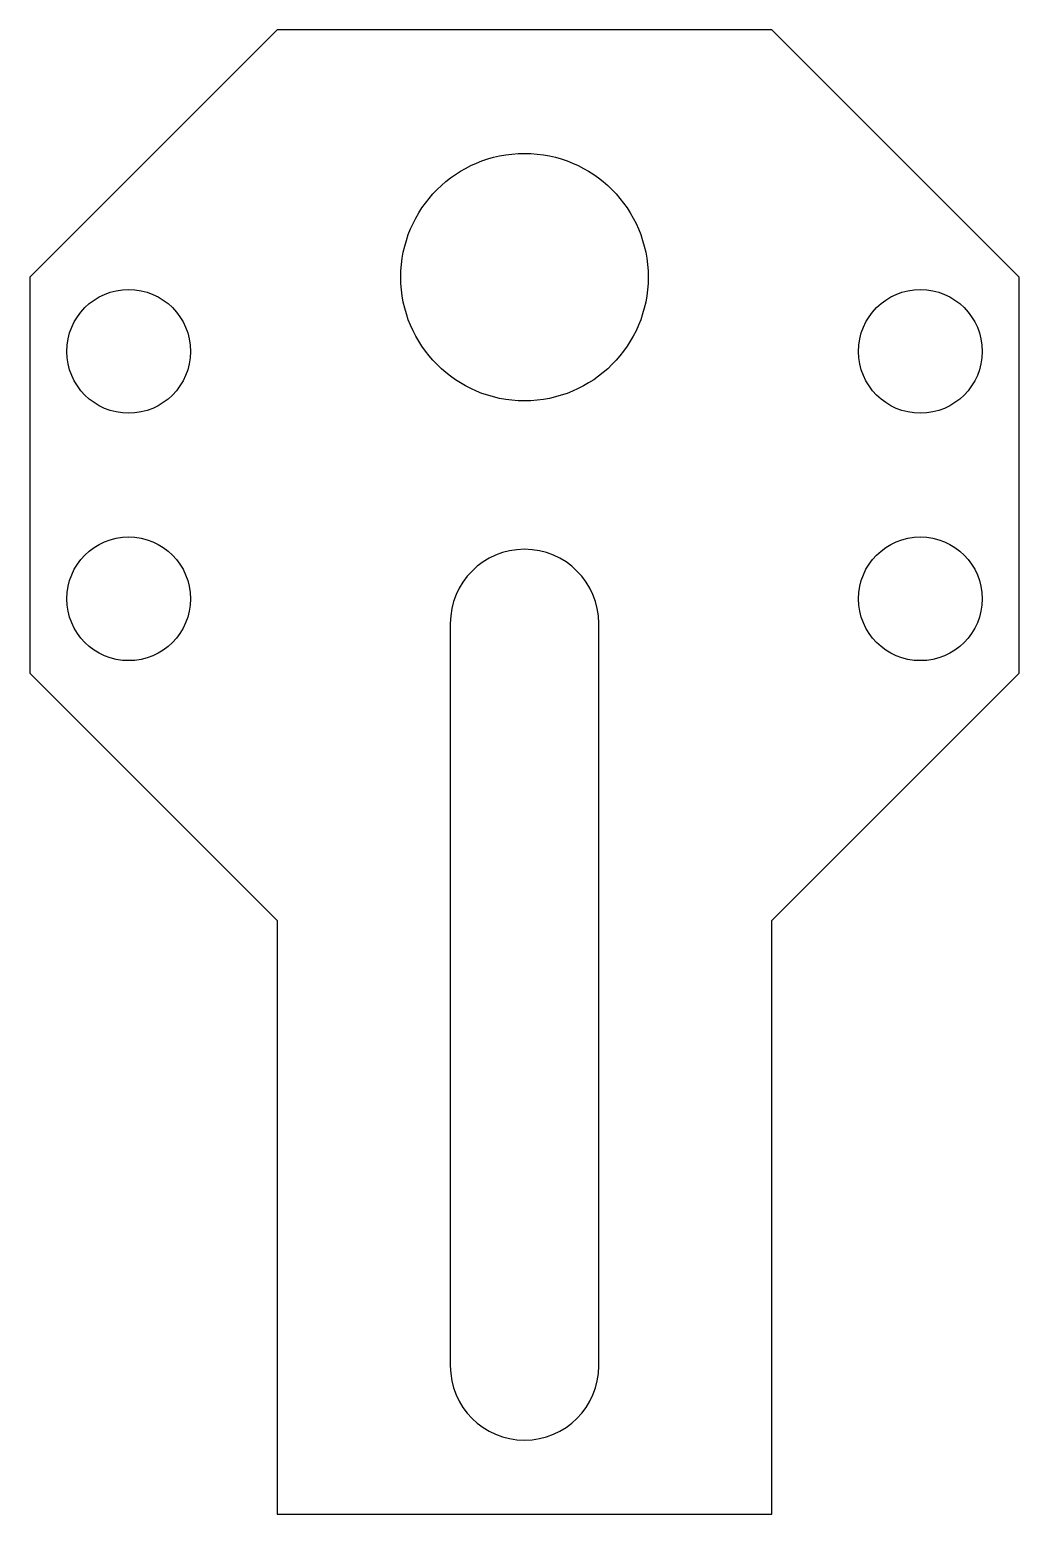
# Model space of a CAD drawing. Header units: millimetres. Extents: x 1.36 to 3.36, y 1.16 to 4.16.
import ezdxf

# ---------------------------------------------------------------- set-up
doc = ezdxf.new("R2010")
doc.units = ezdxf.units.MM

msp = doc.modelspace()

# ---------------------------------------------------------------- linework, layer by layer
at = {"color": 7, "linetype": 'Continuous', "lineweight": 25}
for p, q in [((1.8615, 4.1574), (1.3615, 3.6574)), ((2.8615, 4.1574), (1.8615, 4.1574)), ((3.3615, 3.6574), (2.8615, 4.1574)), ((1.3615, 3.6574), (1.3615, 2.8574)), ((3.3615, 2.8574), (3.3615, 3.6574)), ((2.2115, 2.9574), (2.2115, 1.4574)), ((2.5115, 1.4574), (2.5115, 2.9574)), ((1.3615, 2.8574), (1.8615, 2.3574)), ((2.8615, 2.3574), (3.3615, 2.8574)), ((1.8615, 2.3574), (1.8615, 1.1574)), ((2.8615, 1.1574), (2.8615, 2.3574)), ((1.8615, 1.1574), (2.8615, 1.1574))]:
    msp.add_line(p, q, dxfattribs=at)
for centre, radius in [((2.3615, 3.6574), 0.25), ((1.5615, 3.5074), 0.125), ((3.1615, 3.5074), 0.125), ((1.5615, 3.0074), 0.125), ((3.1615, 3.0074), 0.125)]:
    msp.add_circle(centre, radius, dxfattribs=at)
for centre, start, end in [((2.3615, 2.9574), 0, 180), ((2.3615, 1.4574), 180, 0)]:
    msp.add_arc(centre, 0.15, start, end, dxfattribs=at)

doc.saveas('drawing.dxf')
